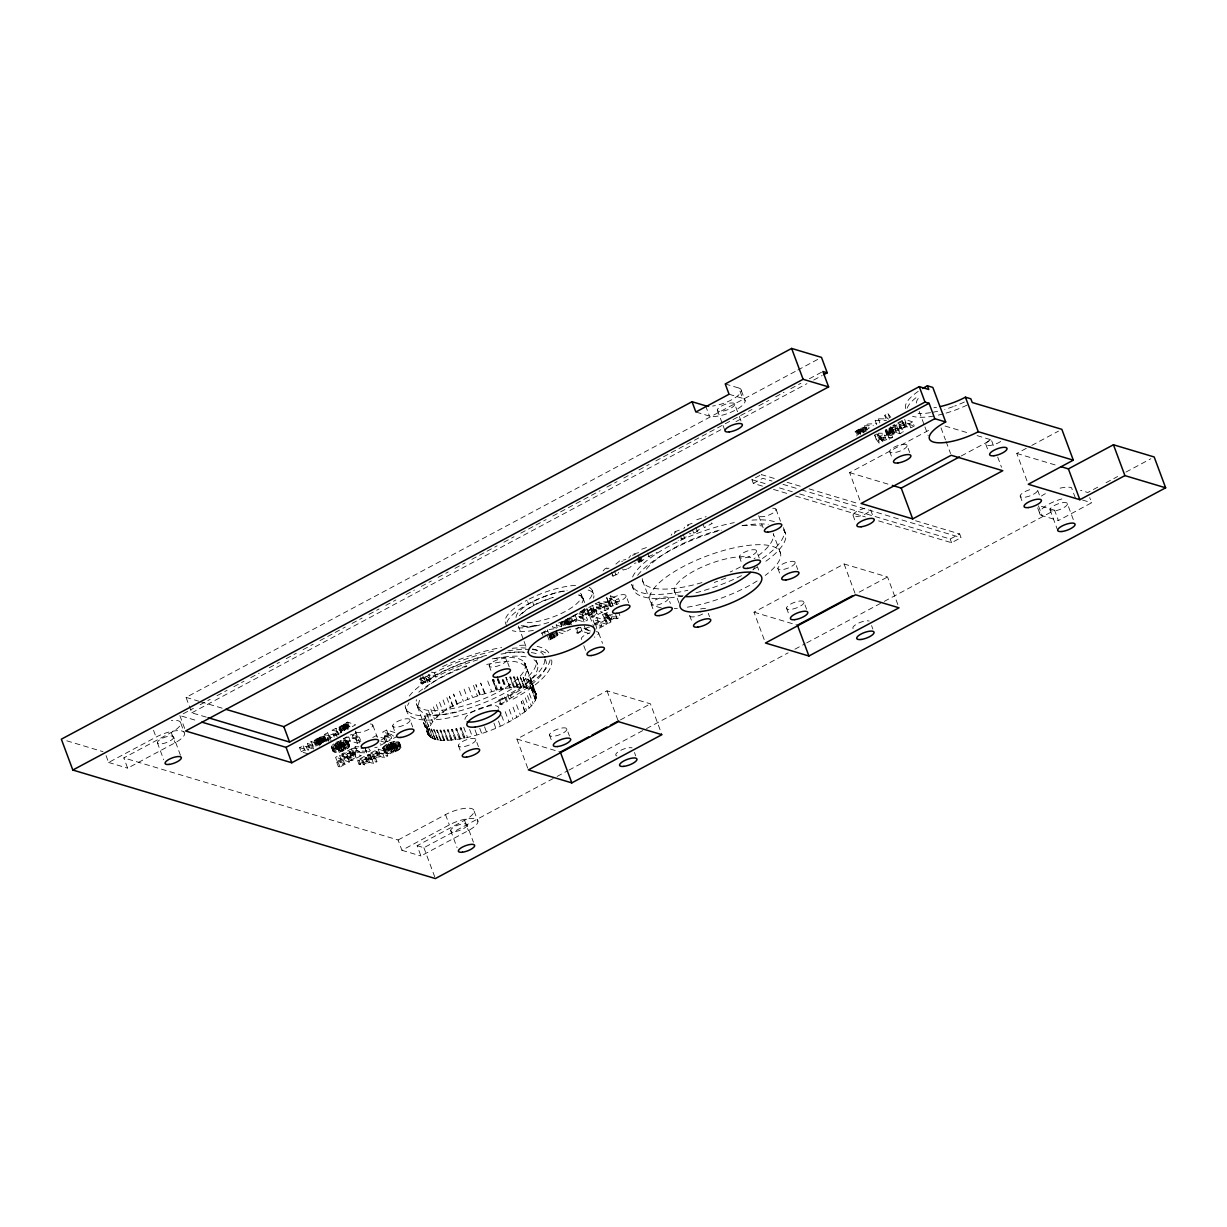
<?xml version="1.0" encoding="UTF-8"?>
<svg xmlns="http://www.w3.org/2000/svg" width="1227" height="1227" viewBox="0 0 1227 1227"><rect width="100%" height="100%" fill="white"/><g stroke="black" fill="none" stroke-linecap="round" stroke-linejoin="round"><path stroke-width="0.75" stroke-dasharray="5 3.75" d="M556.444 630.249L557.487 635.617L549.082 640.049L554.236 636.46L552.81 631.844M427.686 734.022C431.413 706.982 478.101 695.678 500.754 689.145C511.782 687.703 525.601 684.114 535.033 691.829C540.018 699.421 530.141 707.304 525.079 711.614C505.907 725.97 482.871 734.789 459.419 739.114C449.297 740.004 434.573 743.715 427.686 734.022L416.751 704.681M424.005 718.577L427.978 728.378M532.441 687.534L536.107 698.301M569.098 625.034L570.264 621.66L573.546 622.641L577.012 620.801L569.037 618.101L561.475 622.304L563.009 626.414M561.598 626.798L560.877 622.841L561.905 625.586M334.281 748.746L332.747 744.636C335.078 741.476 350.845 736.921 346.627 743.869C343.775 746.476 331.244 751.676 331.934 745.402L333.468 749.513C333.054 755.939 346.167 750.403 348.989 747.212C349.419 740.786 336.275 746.323 333.468 749.513M382.793 748.025C386.03 743.317 394.112 739.912 399.511 742.565L401.183 747.212L399.695 749.298L393.76 752.473L386.72 753.654L384.48 752.672L382.793 748.025L384.941 753.117M401.183 747.212C396.812 743.363 386.244 747.519 384.48 752.672M344.327 743.746C343.161 740.418 336.397 742.427 334.94 745.157C338.453 750.357 346.06 739.252 345.861 747.856C332.885 756.921 336.351 741.016 345.861 747.856M395.861 745.065C394.695 741.737 387.931 743.746 386.474 746.461C389.987 751.676 397.594 740.556 397.395 749.176C384.419 758.24 387.885 742.335 397.395 749.176M424.864 716.599L428.959 726.384M428.698 726.875L424.925 716.476M535.34 700.234L531.766 689.451M582.043 602.886L582.902 601.061A35.154 11.273 -20.4 0 0 578.822 594.88M564.098 621.813L565.064 622.656L569.037 621.291L566.383 620.356L564.098 621.813L565.632 625.923L564.696 621.307M338.989 727.657L347.686 722.12L355.631 724.804L352.18 726.645L348.836 725.648C345.078 729.467 333.575 726.231 341.965 732.534L340.431 728.424M901.86 427.717L898.409 429.573L895.081 428.576C893.547 429.619 884.575 433.637 885.863 429.619L887.382 433.729C886.109 437.748 895.081 433.729 896.6 432.686L899.943 433.683L903.394 431.827L901.86 427.717L893.916 425.033L892.842 425.539L894.376 429.649L887.382 433.729M603.101 570.938L604.988 568.791L609.681 566.797M615.877 564.098L619.589 560.969L625.847 559.497M618.347 573.162L618.669 572.365M699.313 529.22L696.614 531.843L695.08 527.733M342.578 726.231L344.925 726.445L346.459 730.556C340.861 731.921 342.333 721.077 347.655 725.295L349.174 729.405L347.716 730.096L346.198 725.985L347.655 725.295M344.097 730.356L346.551 728.485L349.174 729.405M888.808 429.159L891.247 427.287L893.885 428.208L895.419 432.318C889.437 436.843 885.909 427.932 893.885 428.208M890.342 433.269L892.781 431.398L895.419 432.318M321.091 737.994C312.824 745.172 327.026 742.35 330.262 737.81C310.4 748.056 337.563 727.166 313.683 740.817L315.201 744.927L317.762 744.467C325.508 742.504 322.134 734.313 316.229 740.356L313.683 740.817M860.618 433.745C857.443 431.781 867.964 425.83 857.704 431.367L855.158 431.843L856.676 435.953M419.588 700.31C412.119 720.341 446.061 714.896 456.781 712.074M525.064 675.924L526.966 670.203L524.849 663.316L526.552 667.994M382.947 748.562C388.161 751.169 397.579 747.872 399.511 742.565M350.048 726.783L349.204 726.231L344.94 728.347L340.646 732.136M319.327 740.172L320.86 744.283L319.664 745.479L317.21 738.24M630.233 567.211L631.123 566.322M643.899 559.481L639.558 562.227L634.267 563.3M686.2 536.843L678.178 540.54M315.201 744.927C318.575 738.439 332.379 743.991 324.281 734.528L327.686 732.718C331.919 737.182 345.723 731.998 331.919 730.326L333.453 734.436L338.867 736.062M855.158 431.843L860.694 428.315L866.124 427.257L863.01 431.597L864.912 431.766M638.393 561.506L640.709 559.65M674.727 532.61L674.482 533.668M687.243 526L688.73 525.171M554.052 628.776L547.365 629.819L540.57 633.991L548.714 630.632M617.457 574.037L612.104 576.506M339.726 733.347L341.658 731.583L340.646 730.096L335.83 728.378L331.919 730.326M566.475 623.684L567.672 622.902L563.178 624.328L560.417 623.73M606.859 568.914L608.945 568.132M632.411 555.248L635.341 554.405M641.69 549.221L649.298 546.552M696.783 519.742L706.185 516.628M629.574 567.672L627.749 568.653M358.882 746.783L355.401 746.768L352.256 748.455L353.79 752.565L366.689 752.826L370.355 750.725L367.594 746.967M571.445 622.779L570.57 622.212L563.853 625.801L562.319 621.69M206.289 717.135L191.795 712.81L186.059 697.381L796.154 370.953M797.841 370.048L818.118 359.189M183.237 713.761L193.375 708.347M200.124 704.727L210.246 699.313M216.995 695.694L227.118 690.28M233.866 686.675L244.004 681.246M250.753 677.641L259.188 673.117M269.311 667.703L279.449 662.289M286.198 658.669L296.32 653.255M303.069 649.65L313.192 644.221M319.94 640.617L333.453 633.393M335.14 632.488L345.262 627.074M352.011 623.454L362.134 618.04M368.898 614.42L379.02 609.006M385.769 605.402L395.892 599.972M406.014 594.558L414.465 590.049M421.214 586.429L431.337 581.015M438.085 577.396L448.208 571.981M454.972 568.362L465.094 562.948M471.843 559.343L485.34 552.119M487.027 551.214L497.165 545.8M503.914 542.181L514.036 536.766M520.785 533.147L534.282 525.923M535.984 525.018L546.107 519.604M552.856 516L600.11 490.708M606.859 487.088L616.982 481.674M623.745 478.07L632.181 473.545M638.93 469.941L649.052 464.512M655.801 460.907L752.013 409.435M758.761 405.815L768.884 400.401M775.633 396.796L784.068 392.272M790.817 388.668L800.955 383.238M809.391 378.729L822.888 371.505M191.795 712.81L722.458 428.867M735.97 421.628L806.952 383.652M813.716 380.033L822.167 375.523M106.074 755.633L108.62 762.473L156.044 737.105A20.261 6.503 -20.4 0 1 184.05 732.105M180.86 723.409L184.679 733.685A20.261 6.503 -20.4 0 1 175.062 742.795L127.639 768.163L123.82 757.887L171.228 732.519A20.261 6.503 -20.4 0 0 171.351 720.556M762.488 486.122L753.317 483.377L751.936 479.68L759.85 475.447M753.317 483.377L762.795 478.3L771.982 481.045M866.201 431.29L864.283 425.876L867.642 424.067L876.83 423.591M876.707 424.619L875.173 420.508L878.317 418.821L885.265 418.867M865.802 429.987L869.176 428.177L867.642 424.067M898.011 422.732L902.934 420.094M419.419 679.283L422.962 677.396L424.481 681.506L420.953 683.393L419.419 679.283L424.082 677.733L426.336 678.408L428.499 677.243L430.033 681.353L420.953 683.393M897.765 423.944L902.213 421.551L904.069 422.241L905.603 426.352L900.557 429.051L899.038 424.941L904.069 422.241M426.244 676.568L429.787 674.681L431.321 678.792L427.778 680.678L426.244 676.568L428.499 677.243M648.101 556.782L657.258 552.825L656.138 552.487M420.539 676.66L422.073 680.786L431.321 678.792M899.038 424.941L905.281 422.594L909.238 423.775L912.689 421.935L914.207 426.045L910.756 427.886L906.799 426.705L900.557 429.051M877.274 434.481L879.958 436.413L882.642 434.971L884.176 439.082L881.477 440.524L878.808 438.591L877.274 434.481L882.642 434.971M894.728 424.496L896.262 428.606L906.109 423.33L914.207 426.045M882.136 441.199L892.719 437.548L891.185 433.438L880.603 437.088L883.394 442.533L879.882 434.833M896.262 428.606L897.811 428.852L903.747 425.662L905.603 426.352M877.228 433.837L874.636 435.125L878.501 440.217L881.876 438.422M307.962 753.807L301.075 751.752L299.557 747.642L303.13 745.863L306.397 746.844L310.784 744.498L312.302 748.608L307.67 747.228L308.698 749.973M307.67 747.228L312.057 744.881L315.937 746.047L319.342 744.222L311.244 741.537L307.348 743.47L308.867 747.58L312.762 745.648L313.759 746.2M331.98 737.657L329.204 736.829L325.815 738.639L331.244 740.28M360.891 741.353L353.744 739.221L352.21 735.111L359.373 737.243L360.891 741.353L357.44 743.209L350.293 741.062L345.17 742.734L343.637 738.623L351.612 734.36M578.837 613.837L586 615.985L587.534 620.095L584.083 621.951L576.92 619.804L571.797 621.476L570.279 617.35L581.429 611.383L582.718 611.767L584.236 615.877L580.371 617.948L578.837 613.837L582.718 611.767M591.383 616.966L597.518 613.684L595.985 609.574L585.862 615.018L584.573 614.635L583.055 610.525L592.534 605.448L600.801 608.071L602.334 612.181L592.932 617.212L591.383 616.966L589.85 612.856L591.399 613.101L600.801 608.071M343.637 738.623L348.759 736.952L355.922 739.099L359.373 737.243M352.21 735.111L356.075 733.025L354.802 732.642L356.321 736.752L357.609 737.151L353.744 739.221M570.279 617.35L575.386 615.693L582.549 617.841L586 615.985M583.055 610.525L584.328 610.908L590.172 607.779L592.028 608.454L593.561 612.564L588.515 615.264L586.981 611.153L592.028 608.454M586.981 611.153L593.224 608.822L595.985 609.574M859.82 500.049L849.621 472.64L931.385 428.898M345.17 742.734L356.321 736.752M571.797 621.476L582.963 615.494L584.236 615.877M584.573 614.635L594.067 609.558L602.334 612.181M600.616 603.193L607.028 604.742L608.561 608.853L602.15 607.304L600.616 603.193L611.491 601.767L609.819 598.255L615.356 600.279L618.515 598.592L620.049 602.702L616.874 604.39L614.083 603.561L611.353 602.365L609.819 598.255M608.561 608.853L605.294 610.586L596.705 608.025L595.187 603.899L603.776 606.475L607.028 604.742M588.515 615.264L594.758 612.933L597.518 613.684M602.15 607.304L613.009 605.893L611.107 600.034M567.012 631.077L570.632 629.144M350.17 760.464L356.305 757.182L354.787 753.071L344.664 758.516L343.376 758.133L341.858 754.022L351.336 748.945L359.603 751.568L361.137 755.679L351.72 760.709L350.17 760.464L348.652 756.353L350.201 756.599L359.603 751.568M372.747 737.488L375.907 735.801L384.174 738.424L385.707 742.534L376.306 747.565L374.756 747.32M575.555 628.976L580.678 627.304L587.84 629.451L589.359 633.561L582.196 631.414L577.089 633.086L575.555 628.976L578.745 627.273M341.858 754.022L343.131 754.406L348.974 751.277L350.83 751.952L352.364 756.077L347.318 758.777L345.784 754.651L350.83 751.952M345.784 754.651L352.026 752.32L354.787 753.071M604.911 613.914L607.58 615.847L610.279 614.405L611.813 618.515L609.113 619.957L606.445 618.04L604.911 613.914L610.279 614.405M343.376 758.133L352.87 753.056L361.137 755.679M353.79 752.565L356.934 750.878L367.026 751.307L365.508 747.197M577.089 633.086L588.239 627.12L589.527 627.503L585.647 629.574L584.129 625.463M607.687 612.794L602.258 614.558L607.672 623.761L611.031 621.966L608.239 616.521L612.089 614.466L613.623 618.577L617.135 618.699L620.356 616.982L618.822 612.871M336.888 762.657L342.977 759.39L344.496 763.501L338.422 766.768L336.888 762.657L338.437 762.887L347.855 757.857L349.388 761.967L339.971 766.998L338.422 766.768M384.066 737.412L390.155 734.145L391.689 738.255L385.6 741.522L384.066 737.412L385.615 737.642L395.033 732.611L386.735 730.034L382.778 732.013L384.296 736.123L391.689 738.255M594.19 624.988L600.264 621.721L601.797 625.831L595.708 629.098M381.045 740.096L384.174 738.424M605.156 620.187L595.739 625.218L597.258 629.328L606.675 624.298L605.156 620.187L596.843 617.61L592.886 619.589L594.42 623.699L601.797 625.831M602.258 614.558L606.138 619.65L609.497 617.856L611.031 621.966M347.318 758.777L353.56 756.43L356.305 757.182M609.773 620.632L613.623 618.577M385.6 741.522L387.149 741.752L396.566 736.721M368.33 761.967L366.474 761.292L360.539 764.467L358.99 764.222L357.456 760.111L367.318 754.835L375.416 757.55L376.934 761.66L373.483 763.516L369.526 762.32L363.299 764.666L361.766 760.556L366.812 757.857L368.33 761.967L363.299 764.666M379.143 756.185L377.287 755.51L371.352 758.685L369.802 758.439L368.269 754.329L378.115 749.053L386.214 751.768L387.747 755.878L384.296 757.734L380.339 756.538L374.097 758.884L372.579 754.774L377.609 752.074L379.143 756.185L374.097 758.884M357.456 760.111L359.005 760.357L364.956 757.182L366.812 757.857M368.269 754.329L369.818 754.574L375.753 751.399L377.609 752.074M361.766 760.556L368.008 758.209L371.965 759.406L375.416 757.55M372.579 754.774L378.806 752.427L382.778 753.623L386.214 751.768M358.99 764.222L368.836 758.961L376.934 761.66M369.802 758.439L379.649 753.163L387.747 755.878M498.469 700.264L504.634 696.967L505.892 697.35L507.426 701.461L501.26 704.758L500.002 704.375L498.469 700.264L499.726 700.648L505.892 697.35M961.293 455.938L991.324 439.88L993.87 446.72M500.002 704.375L506.168 701.077L507.426 701.461M1026.984 480.846L1016.8 453.438L1030.143 446.291M1031.815 445.401L1058.502 431.122M527.733 768.163L516.889 739.037L606.997 690.832L650.448 703.838L661.92 734.682M764.191 639.589L753.991 612.181L844.099 563.975L887.55 576.981L899.023 607.81M799.667 493.96L950.189 539.021L959.683 533.944L961.048 537.641L951.569 542.717L876.308 520.187M620.417 719.912L650.448 703.838M859.191 592.15L887.55 576.981M398.1 839.989L445.524 814.621A20.261 6.503 -20.4 0 1 471.628 808.593A20.261 6.503 -20.4 0 1 464.542 820.311L417.119 845.679L420.938 855.971L468.361 830.587A20.261 6.503 -20.4 0 0 475.447 818.869A20.261 6.503 -20.4 0 0 449.343 824.897L401.919 850.28L398.1 839.989L123.82 757.887M417.119 845.679L423.898 847.719L555.432 777.335M557.119 776.43L567.242 771.016M568.929 770.127L644.819 729.513M646.506 728.608L788.148 652.825M794.897 649.206L805.019 643.792M806.706 642.887L882.596 602.288M884.284 601.383L1054.591 510.248L1058.426 520.539L1091.616 502.763L1089.699 497.625M1097.751 487.165L1087.797 492.487L1080.558 490.325M1106.048 482.717L1117.674 476.505M1125.972 472.073L1150.865 458.745M893.578 431.781L891.676 426.122L889.652 427.165L892.489 434.573M338.545 734.022L331.52 736.338L324.281 734.528M874.636 435.125L876.155 439.235L880.05 437.303L892.719 437.548M596.705 608.025L600.325 606.23L609.896 605.801L606.705 597.748L610.402 595.908L618.515 598.592M560.785 626.506L556.26 624.88L552.303 626.859L560.877 629.42M608.914 604.896L608.239 601.859L611.936 600.018L620.049 602.702M603.791 618.684L607.687 616.736L620.356 616.982M594.42 623.699L598.377 621.721L606.675 624.298M344.496 763.501L337.118 761.369L335.6 757.258L339.557 755.28L347.855 757.857M384.296 736.123L388.269 734.145L393.576 736.016M337.118 761.369L341.075 759.39L349.388 761.967M595.187 603.899L598.791 602.12L608.362 601.69L609.896 605.801M333.453 734.436L337.364 732.488L338.345 733.056M301.075 751.752L304.664 749.988L307.916 750.955L306.397 746.844M888.057 413.652L889.59 417.763L886.231 419.404L884.698 415.293L888.057 413.652L890.817 417.41M894.376 429.649L903.394 431.827M675.126 532.365L675.954 532.012M695.617 532.334L693.684 533.085L692.151 528.975M682.396 538.316L680.709 538.852M344.925 726.445L346.198 725.985M626.782 569.067L623.101 570.018L621.568 565.908M863.762 427.333L865.28 431.444L862.213 432.425L860.694 428.315M497.641 689.819L493.821 679.528L492.687 679.773L496.506 690.065M463.852 738.301L460.018 728.01L461.153 727.78L464.987 738.056M486.659 664.42C499.144 662.641 516.49 656.874 526.368 667.427M459.419 739.114L455.6 728.838L456.705 728.639L460.524 738.915M692.105 523.3L685.617 525.647L683.884 528.469M679.329 530.141L672.841 532.472L671.108 535.309M455.171 739.743L451.352 729.467L452.395 729.313L456.229 739.59M451.122 740.172L447.303 729.896L448.3 729.789L452.119 740.08M514.573 687.319L510.754 677.043L509.803 677.089L513.638 687.365M447.303 740.402L443.484 730.126L444.419 730.065L448.254 740.356M638.623 552.656L631.368 554.635L628.791 557.948M612.012 575.233L612.84 575.172M689.344 533.822L690.954 533.699M621.721 561.291L622.564 561.23M864.283 425.876L873.409 425.416M518.254 687.197L514.435 676.905L513.561 676.905L517.38 687.181M443.745 740.433L439.926 730.142L440.8 730.157L444.619 740.433M875.173 420.508L886.507 420.539M352.256 748.455L363.591 748.485M891.185 433.438L878.517 433.192L880.05 437.303M521.674 687.273L517.042 676.936L520.877 687.212M440.493 740.249L436.659 729.973L441.291 740.31M884.176 439.082L878.808 438.591M606.445 618.04L611.813 618.515M524.773 687.549L520.233 677.166L524.052 687.442M437.533 739.866L433.714 729.59L438.269 739.973M527.564 688.025L523.101 677.58L526.92 687.872M434.925 739.298L431.106 729.022L435.57 739.452M385.707 742.534L379.879 740.924M600.264 621.721L592.886 619.589M390.155 734.145L382.778 732.013M380.063 743.853L380.891 744.037M342.977 759.39L335.6 757.258M525.785 678.255L529.987 688.7M432.671 738.531L429.404 728.455M945.066 426.03L969.974 433.484M977.091 435.616L991.324 439.88M912.689 421.935L904.59 419.22L906.109 423.33M1016.8 453.438L1055.941 465.156M725.234 383.959L738.823 388.023L742.642 398.315A20.261 6.503 -20.4 0 1 735.556 410.033A20.261 6.503 -20.4 0 1 709.451 416.076L695.862 412.011M729.068 394.25L742.642 398.315M1082.567 500.064L1091.616 502.763M1054.591 510.248L1038.303 505.371L1042.122 515.662L1058.426 520.539M849.621 472.64L890.541 484.88M774.268 478.453L761.43 474.604L762.795 478.3M787.12 482.288L801.814 486.69M809.145 488.883L858.716 503.73M915.618 520.754L959.683 533.944M782.995 484.343L799.513 489.297M801.354 489.849L961.048 537.641M751.936 479.68L766.63 484.067M779.482 487.917L792.32 491.766M773.516 489.42L788.194 493.821M795.541 496.015L865.296 516.889M711.231 523.009L712.35 523.346L704.313 527.641L702.795 523.53M753.991 612.181L797.443 625.187M590.172 607.779L591.705 611.89L593.561 612.564M580.371 617.948L587.534 620.095M585.647 629.574L592.81 631.721M560.54 630.095L565.877 631.69L562.411 633.531L558.975 632.503M493.484 651.184A78.16 25.061 -20.4 0 0 434.404 672.887L431.674 672.074L433.208 676.184L435.922 676.997A78.16 25.061 -20.4 0 1 477.671 659.819M544.834 659.681A78.16 25.061 -20.4 0 1 507.717 694.835L510.432 695.648L511.966 699.758A83.942 26.917 -20.4 0 0 551.184 658.485M507.717 694.835L509.251 698.945L511.966 699.758M427.778 680.678L430.033 681.353M422.073 680.786L424.481 681.506M516.889 739.037L560.34 752.044M186.059 697.381L198.743 701.184M200.553 701.721L222.271 708.224M348.974 751.277L350.508 755.387L352.364 756.077M307.348 743.47L310.784 744.498M299.557 747.642L308.146 750.203M181.703 716.108L198.176 721.047M66.779 740.817L102.991 751.66M108.62 762.473L127.639 768.163M401.919 850.28L420.938 855.971M532.058 689.559L527.779 679.037L531.613 689.313M427.287 727.488L430.8 737.565M431.106 737.764L424.021 718.455M553.055 634.926L554.328 635.954M529.681 680.095L536.245 697.933L529.926 680.325M425.723 726.384L429.557 736.66M888.425 419.251L884.698 415.293M365.477 750.065L367.026 751.307M557.273 633.408L557.978 634.359M607.396 600.785L608.362 601.69M608.239 616.521L609.497 617.856M876.155 439.235L880.035 444.327L878.501 440.217M611.353 602.365L612.641 604.144M531.214 681.552L536.521 696.138M531.951 682.565L524.849 663.316M526.168 667.043L523.944 661.936L526.26 667.243M1075.327 497.886L1071.493 487.61A20.261 6.503 -20.4 0 0 1056.631 489.067M1067.459 503.914A9.264 2.975 -20.4 0 1 1054.33 510.938A9.264 2.975 -20.4 0 1 1054.376 505.478A9.264 2.975 -20.4 0 1 1067.459 503.914L1073.84 521.046M1049.975 509.634L1057.628 530.202M1037.643 490.263L1040.189 497.119M1037.689 507.901L1039.591 513.039M1020.158 495.999L1022.704 502.855M997.689 457.011L1001.508 467.288M985.756 444.159L988.318 451.015M941.002 427.855L945.45 439.849M946.094 441.567L950.557 453.545M919.176 411.398L924.314 425.217M924.943 426.95L928.164 435.585M909.238 423.775L910.756 427.886M950.189 539.021L951.569 542.717M905.281 422.594L906.799 426.705M902.842 421.873L904.376 425.984M902.213 421.551L903.747 425.662M900.235 425.294L901.768 429.404M907.136 445.662A9.264 2.975 -20.4 0 1 893.992 452.702A9.264 2.975 -20.4 0 1 894.054 447.226A9.264 2.975 -20.4 0 1 907.136 445.662L909.682 452.518M898.409 429.573L899.943 433.683M896.277 424.741L897.811 428.852M893.916 425.033L895.449 429.143M895.081 428.576L896.6 432.686M892.428 428.898L893.962 433.008M891.247 427.287L893.793 434.036M890.572 426.674L892.09 430.8M890.787 427.533L892.305 431.643M891.17 429.358L892.704 433.468M890.388 427.732L891.922 431.843M889.575 428.223L891.615 433.668M888.992 428.729L891.277 434.987M890.142 435.278L887.428 428.453L886.538 429.051L889.115 435.432M886.661 431.337L888.195 435.447M887.98 435.156L889.498 439.266M885.419 430.125L887.382 435.294M885.234 430.57L886.891 435.048M884.452 435.033L885.986 439.143M878.317 418.821L879.851 422.932M889.652 451.398L892.198 458.254M879.958 436.413L881.477 440.524M878.854 435.386L880.388 439.496M866.124 427.257L867.136 429.987M865.48 427.149L866.492 429.895M862.78 427.579L864.299 431.689M862.566 429.021L864.084 433.131M862.596 429.603L863.624 432.349M861.737 427.901L863.501 433.1M862.136 430.063L863.164 432.809M861.277 429.128L862.29 431.873M860.51 429.404L861.538 432.149M859.759 429.772L860.771 432.517M859.237 430.079L860.265 432.824M858.685 429.251L860.219 433.361L859.13 433.99L857.612 429.879M858.762 430.432L860.28 434.542M858.256 430.861L859.283 433.591M857.704 431.367L858.716 434.113M856.676 430.508L858.21 434.619M855.879 431.152L857.397 435.263M872.382 514.604L870.464 509.466A9.264 2.975 -20.4 0 1 859.437 516.122A9.264 2.975 -20.4 0 1 854.176 513.239A9.264 2.975 -20.4 0 1 867.934 508.085M852.98 515.202L855.526 522.058M871.569 625.617L872.842 629.037M844.099 563.975L855.572 594.804M741.353 390.646L745.172 400.922M784.13 529.757L785.663 533.868M776.016 509.236L780.479 521.23M795.203 562.672A9.187 2.945 -20.4 0 1 782.166 569.65A9.187 2.945 -20.4 0 1 782.228 564.221A9.187 2.945 -20.4 0 1 795.203 562.672L797.749 569.527M734.789 404.327A9.264 2.975 -20.4 0 1 721.645 411.352A9.264 2.975 -20.4 0 1 721.691 405.892A9.264 2.975 -20.4 0 1 734.789 404.327L738.608 414.603M739.252 416.321L742.427 424.879M804.038 602.35A9.264 2.975 -20.4 0 1 790.894 609.39A9.264 2.975 -20.4 0 1 790.94 603.914A9.264 2.975 -20.4 0 1 804.038 602.35L806.584 609.205M780.51 553.193L773.24 533.668A69.479 22.27 -20.4 0 1 754.099 558.684M758.669 515.739L763.133 527.733M777.857 568.362L780.403 575.218M717.304 410.063L722.396 423.76M723.04 425.478L724.942 430.616M786.538 608.086L789.099 614.942M705.617 405.784L709.451 416.076M756.676 551.076A9.187 2.945 -20.4 0 1 743.639 558.055A9.187 2.945 -20.4 0 1 743.685 552.625A9.187 2.945 -20.4 0 1 756.676 551.076L759.237 557.978M757.427 566.659L758.7 570.08M739.329 556.767L741.89 563.653M695.908 527.257L697.442 531.368M683.132 534.098L684.666 538.208M680.341 535.478L681.859 539.589M708.27 613.301L709.543 616.721M689.666 615.555L692.212 622.411M674.175 590.095L679.267 603.807M668.485 598.347A9.187 2.945 -20.4 0 1 655.448 605.31A9.187 2.945 -20.4 0 1 655.509 599.896A9.187 2.945 -20.4 0 1 668.485 598.347L670.402 603.485M647.703 553.009L649.236 557.119M640.816 556.736L642.35 560.846M639.988 557.211L641.522 561.322M638.96 556.598L640.494 560.708M638.561 556.843L640.095 560.954M638.025 558.116L639.558 562.227M637.058 558.454L638.592 562.564M642.549 580.601L649.819 600.141M651.138 604.021L653.684 610.877M633.193 588.638L631.66 584.512A81.043 25.982 -20.4 0 0 687.841 590.294M626.153 596.015A9.264 2.975 -20.4 0 1 613.009 603.04A9.264 2.975 -20.4 0 1 613.071 597.58A9.264 2.975 -20.4 0 1 626.153 596.015L628.699 602.856M614.436 570.892L615.969 575.003M611.506 572.135L613.04 576.245M615.356 600.279L616.874 604.39M610.402 595.908L611.936 600.018M611.491 601.767L613.009 605.893M615.601 614.589L617.135 618.699M609.681 602.733L611.215 606.844M608.669 601.736L611.215 608.592M606.705 597.748L608.239 601.859M607.518 614.267L609.052 618.377M607.58 615.847L609.113 619.957M603.776 606.475L605.294 610.586M606.153 612.626L607.687 616.736M606.491 614.819L608.009 618.929M606.138 619.65L607.672 623.761M598.791 602.12L600.325 606.23M592.196 590.386L593.577 594.083M595.156 609.39L596.69 613.5M592.534 605.448L594.067 609.558M596.843 617.61L598.377 621.721M593.224 608.822L594.758 612.933M590.8 608.086L592.334 612.196M591.399 613.101L592.932 617.212M598.715 633.086L602.534 643.362M588.193 611.521L589.712 615.632M582.932 597.932L586.123 606.506M586.767 608.224L593.776 627.058M581.368 594.451L582.733 598.147M584.328 610.908L585.862 615.018M634.466 752.473L635.739 755.909M581.429 611.383L582.963 615.494M582.549 617.841L584.083 621.951M606.997 690.832L618.469 721.675M580.678 627.304L582.196 631.414M575.386 615.693L576.92 619.804M583.776 645.663L585.693 650.801M576.843 629.359L578.362 633.469M571.552 617.748L573.086 621.859M569.037 618.101L570.57 622.212M570.264 621.66L571.291 624.405M570.064 621.782L570.938 624.681M567.978 618.623L570.064 624.037M568.408 621.629L569.435 624.374M566.782 619.206L568.316 623.316M567.196 620.739L568.715 624.85M566.383 620.356L567.917 624.466M566.214 620.448L567.748 624.558L565.616 619.804M565.54 620.801L567.073 624.911M564.619 620.325L566.138 624.451M563.362 621.031L565.448 626.368M560.524 623.316L561.537 626.061M556.26 624.88L557.273 627.626M556.352 630.831L557.886 634.957M555.954 631.506L557.487 635.617M555.248 632.227L556.782 636.338M554.236 632.994L555.754 637.104M552.702 632.35L554.236 636.46M552.871 633.792L554.405 637.902M552.227 632.902L553.76 637.012M551.291 633.515L553.116 638.546M550.616 633.853L552.135 637.979M550.294 635.003L551.828 639.114M549.819 634.19L551.352 638.301M547.365 629.819L548.392 632.549M548.852 634.558L550.386 638.669M548.96 635.509L550.494 639.62M547.549 635.939L549.082 640.049M544.036 631.322L545.049 634.052M532.549 601.767L533.929 605.463M541.859 632.687L542.886 635.433M575.57 585.402A46.319 14.847 -20.4 0 0 527.119 600.141L528.484 603.837M566.92 729.221A9.264 2.975 -20.4 0 1 553.791 736.246A9.264 2.975 -20.4 0 1 553.837 730.786A9.264 2.975 -20.4 0 1 566.92 729.221L569.481 736.077M537.671 664.635L536.138 660.525A69.479 22.27 -20.4 0 1 473.423 706.706A69.479 22.27 -20.4 0 1 405.217 705.494M518.377 626.061L523.469 639.758M524.113 641.476L526.015 646.614M526.782 668.546L536.383 694.467M536.398 694.773L532.533 684.083M536.46 696.461L532.687 685.74M549.435 734.942L551.997 741.798M527.917 679.083L535.601 699.727M531.72 689.589L535.539 699.865M506.858 626.614L505.478 622.902A46.319 14.847 -20.4 0 1 527.119 600.141M523.285 677.611L527.104 687.902M529.343 693.454L533.162 703.731M527.503 695.632L531.322 705.924M520.447 677.181L524.266 687.457M517.273 676.936L521.092 687.212M525.294 697.887L529.113 708.163M522.717 700.172L526.536 710.464M513.806 676.905L517.625 687.181M506.659 659.942A9.264 2.975 -20.4 0 1 493.515 666.982A9.264 2.975 -20.4 0 1 493.561 661.506A9.264 2.975 -20.4 0 1 506.659 659.942L509.205 666.798M525.079 711.614L521.245 701.338L524.711 711.921M510.064 677.059L513.898 687.35M510.631 687.641L506.091 677.427L509.911 687.718M516.567 704.819L520.386 715.096M505.815 677.473L509.634 687.749M503.3 679.605L506.49 688.178M513.039 707.135L516.858 717.412M502.533 679.712L505.723 688.27M502.242 679.758L505.432 688.332M498.315 678.623L502.134 688.899M504.634 696.967L506.168 701.077M509.251 709.421L513.07 719.697M497.518 678.761L501.337 689.037M497.226 678.822L501.045 689.099M489.174 665.678L491.72 672.534M505.217 711.66L509.036 721.936M492.993 679.712L496.812 689.988M492.38 679.835L496.214 690.126M499.726 700.648L501.26 704.758M501.613 715.556L504.803 724.114M487.732 681L491.567 691.276M498.484 721.077L500.386 726.231M485.079 693.132L480.631 683.056L484.45 693.347M493.929 723.086L495.846 728.225M480.324 694.681L475.861 684.62L479.696 694.911M473.484 685.448L477.303 695.724M484.542 726.767L486.459 731.905M468.76 687.212L472.579 697.488M479.772 728.393L481.69 733.531M464.097 689.114L467.916 699.39M475.018 729.881L476.935 735.019M459.542 691.123L463.377 701.399M475.877 739.789A9.264 2.975 -20.4 0 1 462.732 746.829A9.264 2.975 -20.4 0 1 462.778 741.353A9.264 2.975 -20.4 0 1 475.877 739.789L478.423 746.645M469.65 729.498L472.211 736.353M457.395 704.298L453.576 694.022L456.843 704.589M463.729 727.228L467.548 737.504M453.238 706.507L449.404 696.23L452.717 706.798M460.861 727.841L464.68 738.133M446.873 697.642L450.692 707.918M456.398 728.7L460.217 738.976M434.404 672.887L435.922 676.997M443.085 699.927L446.904 710.218M458.377 745.525L460.938 752.381M452.119 729.359L455.938 739.636M439.557 702.243L443.376 712.534M428.652 674.344L430.186 678.454M448.024 729.835L451.843 740.111M436.321 704.574L440.14 714.85M426.336 678.408L427.87 682.519M425.125 676.23L426.643 680.341M444.159 730.096L447.978 740.372M474.159 811.2L477.978 821.476M424.082 677.733L425.616 681.844M422.702 675.51L424.235 679.62M433.407 706.89L437.226 717.166M440.554 730.157L444.389 740.433M420.539 679.62L422.073 683.73M430.83 709.175L434.649 719.451M437.241 730.019L441.06 740.295M428.606 711.43L432.441 721.706M434.235 729.682L438.054 739.958M426.781 713.608L430.6 723.899M431.551 729.145L435.386 739.421M467.042 825.065A8.681 2.791 -20.4 0 1 454.726 831.645A8.681 2.791 -20.4 0 1 454.772 826.523A8.681 2.791 -20.4 0 1 467.042 825.065L473.423 842.197M464.542 820.311L468.361 830.587M429.235 728.409L433.223 738.731M429.665 736.721L423.545 720.433M428.468 735.464L423.499 722.151M445.524 814.621L449.343 824.897M405.447 707.473L406.981 711.583M410.155 720.126A9.264 2.975 -20.4 0 1 397.011 727.151A9.264 2.975 -20.4 0 1 397.073 721.691A9.264 2.975 -20.4 0 1 410.155 720.126L412.701 726.982M450.662 830.434L457.027 847.566M399.051 742.12L401.014 747.841M392.671 725.847L395.217 732.703M398.284 741.798L399.818 745.909M398.99 744.421L400.508 748.531M397.272 741.583L398.806 745.694M398.162 745.188L399.695 749.298M396.091 741.537L397.625 745.648M397.027 746.001L398.545 750.111M395.892 744.329L397.425 748.439M394.772 741.614L397.502 748.777M395.523 745.495L397.057 749.605M394.665 743.577L396.198 747.688M395.539 746.86L397.073 750.97M393.346 741.86L396.474 750.065M393.438 743.378L394.971 747.488M394.097 746.476L395.631 750.587M392.717 743.378L394.25 747.488M391.827 742.243L393.361 746.353M393.867 747.688L395.401 751.798M391.934 743.455L394.695 751.031M386.735 730.034L388.269 734.145M391.091 743.608L392.625 747.718M392.241 747.258L393.775 751.384M390.232 742.764L391.766 746.875M392.226 748.363L393.76 752.473M390.217 743.869L392.885 751.63M389.296 744.206L390.83 748.317M390.523 747.672L392.042 751.783M388.576 743.455L390.109 747.565M390.631 748.899L392.149 753.01M388.361 744.666L391.26 751.86M385.615 737.642L387.149 741.752M388.99 747.749L390.523 751.86M387.502 745.172L390.631 753.393M386.904 744.283L388.438 748.393M386.919 745.648L389.296 751.66M386.582 746.077L388.345 751.215M386.474 746.461L389.22 753.623M423.898 847.719L435.37 878.563M385.431 745.142L386.965 749.252M386.367 749.605L387.901 753.715M384.281 745.955L385.815 750.065M385.186 749.544L386.72 753.654M383.468 746.722L385.002 750.832M384.174 749.344L385.707 753.455M382.977 747.412L384.496 751.522M372.87 725.372L377.333 737.366M382.778 753.623L384.296 757.734M378.115 749.053L379.649 753.163M378.806 752.427L380.339 756.538M376.382 751.706L377.916 755.817M375.753 751.399L377.287 755.51M373.775 755.126L375.293 759.237M371.965 759.406L373.483 763.516M369.818 754.574L371.352 758.685M365.155 748.715L366.689 752.826M367.318 754.835L368.836 758.961M368.008 758.209L369.526 762.32M365.585 757.488L367.103 761.599M355.385 731.108L359.848 743.087M364.956 757.182L366.474 761.292M355.922 739.099L357.44 743.209M362.962 760.909L364.496 765.019M347.686 722.12L349.864 728.393M346.612 722.626L348.146 726.737M355.401 746.768L356.934 750.878M345.447 723.194L347.348 728.853M359.005 760.357L360.539 764.467M345.017 724.375L347.042 729.743M344.327 723.761L345.861 727.872M344.542 724.605L346.075 728.715M348.759 736.952L350.293 741.062M344.158 724.82L345.677 728.93M343.422 724.237L346.259 731.645M353.959 752.903L355.493 757.013M343.345 725.31L345.385 730.74M342.762 725.801L345.032 732.074M351.336 748.945L352.87 753.056M347.977 741.246L349.664 745.909M352.026 752.32L353.56 756.43M347.517 740.817L349.051 744.927M347.947 742.412L349.48 746.522M341.198 725.525L343.407 730.985M346.75 740.479L348.284 744.59M347.456 743.102L348.989 747.212M340.308 726.139L342.379 731.154M345.738 740.28L347.272 744.39M344.925 739.007L346.459 743.117M346.627 743.869L348.161 747.979M349.603 751.599L351.137 755.709M339.618 726.706L341.152 730.817M344.557 740.218L346.091 744.329M340.646 730.096L341.658 732.826M339.173 727.212L341.152 732.381M350.201 756.599L351.72 760.709M345.493 744.682L347.011 748.792M343.238 740.31L345.983 747.473M343.989 744.175L345.523 748.286M343.131 742.258L344.664 746.369M344.005 745.541L345.539 749.651M344.956 748.761L341.827 740.541M346.98 755.019L348.514 759.13M341.904 742.059L343.437 746.169M337.977 732.274L338.989 735.019M342.563 745.157L344.097 749.268M337.333 731.952L338.345 734.682M341.183 742.059L342.716 746.169M335.83 728.378L337.364 732.488M340.308 740.924L341.827 745.034M342.333 746.369L343.867 750.479M340.4 742.136L343.161 749.712M339.557 742.304L341.091 746.415M340.707 745.955L342.241 750.065M336.091 734.129L337.103 736.875M338.698 741.461L340.232 745.571M340.692 747.044L342.226 751.154M338.683 742.55L340.216 746.66M343.131 754.406L344.664 758.516M339.833 746.2L341.351 750.31M337.762 742.887L340.508 750.464M337.042 742.136L338.575 746.246M339.097 747.58L340.615 751.691M338.192 746.43L339.726 750.556M336.827 743.347L338.361 747.458M333.223 734.375L334.235 737.12M337.471 746.43L338.989 750.541M337.578 747.964L339.112 752.074M335.37 742.964L337.502 747.979M335.385 744.329L337.762 750.357M339.557 755.28L341.075 759.39M335.063 744.758L336.581 748.869M334.94 745.157L337.686 752.304M333.897 743.823L335.431 747.933M334.833 748.286L336.367 752.396M329.71 736.154L330.738 738.899M333.652 748.225L335.186 752.335M327.686 732.718L329.204 736.829M338.437 762.887L339.971 766.998M332.64 748.025L334.173 752.136M331.443 746.093L332.962 750.203M331.873 747.688L333.407 751.798M331.259 746.706L332.946 751.353M327.64 738.148L328.652 740.893M327.226 738.547L328.253 741.292M324.649 736.231L326.183 740.341M324.787 737.289L326.321 741.399M324.005 736.123L325.523 740.234M324.02 738.087L325.048 740.817M323.192 736.154L324.726 740.28M322.287 736.307L323.805 740.418M323.023 738.945L324.051 741.691M321.305 736.553L322.824 740.663M322.318 739.559L323.33 742.304M321.121 738.577L322.778 742.872M320.262 736.89L322.041 742.074M320.661 739.037L321.597 743.669L319.219 737.289M319.802 738.117L321.336 742.228M319.035 738.393L320.569 742.504M318.284 738.761L319.818 742.872M318.652 740.786L320.186 744.896M317.762 739.068L320.17 745.464M317.287 739.421L319.434 745.356M317.854 741.89L319.388 746.001M316.781 739.835L318.943 745.05M316.137 738.853L317.67 742.964M316.229 740.356L317.762 744.467M315.201 739.482L316.735 743.593M314.403 740.126L315.922 744.237M311.244 741.537L312.762 745.648M312.057 744.881L313.591 748.991M303.13 745.863L304.664 749.988M179.863 715.571L184.97 729.267M173.743 737.258A8.681 2.791 -20.4 0 1 161.427 743.853A8.681 2.791 -20.4 0 1 161.473 738.731A8.681 2.791 -20.4 0 1 173.743 737.258L181.397 757.826M171.228 732.519L175.062 742.795M153.498 730.249L156.044 737.105M157.347 742.642L163.728 759.774M418.085 708.224L416.244 703.132L417.87 707.672M936.477 407.349A34.739 11.135 -20.4 0 1 933.885 407.763M916.339 403.039A34.739 11.135 -20.4 0 1 918.87 397.701M580.54 593.208A34.739 11.135 -20.4 0 1 565.141 611.521A34.739 11.135 -20.4 0 1 525.57 622.61M516.046 617.396A34.739 11.135 -20.4 0 1 565.34 591.015M521.214 625.693A35.154 11.273 -20.4 0 0 537.211 625.509L537.564 625.387A34.739 11.135 -20.4 0 1 519.88 624.804M519.404 615.755A35.154 11.273 -20.4 0 1 553.024 597.396M534.021 659.819A69.479 22.27 -20.4 0 1 474.956 710.832A69.479 22.27 -20.4 0 1 409.036 702.749M418.744 692.135A69.479 22.27 -20.4 0 1 466.843 666.399M494.972 658.516A69.479 22.27 -20.4 0 1 526.168 656.936M409.251 696.092A69.479 22.27 -20.4 0 1 482.41 656.951M505.417 652.565A69.479 22.27 -20.4 0 1 524.65 652.825M492.318 658.853A57.899 18.558 -20.4 0 1 522.871 672.825A57.899 18.558 -20.4 0 1 459.358 706.997A57.899 18.558 -20.4 0 1 416.505 699.635M424.22 689.053A57.899 18.558 -20.4 0 1 467.487 665.463M544.987 659.068A78.16 25.061 -20.4 0 1 509.251 698.945M501.061 654.114A78.16 25.061 -20.4 0 1 528.223 652.227M531.276 652.58A78.16 25.061 -20.4 0 1 538.868 654.512M433.208 676.184A83.942 26.917 -20.4 0 1 488.315 654.85M507.886 650.831A83.942 26.917 -20.4 0 1 528.806 649.39M532.349 649.589A83.942 26.917 -20.4 0 1 547.717 654.19M550.11 659.819A83.942 26.917 -20.4 0 1 510.432 695.648M442.594 666.614A83.942 26.917 -20.4 0 1 501.644 647.488M519.512 645.356A83.942 26.917 -20.4 0 1 527.288 645.264M537.104 646.384A83.942 26.917 -20.4 0 1 548.822 652.81M512.257 648.285A78.16 25.061 -20.4 0 1 526.69 648.117M532.549 648.96A78.16 25.061 -20.4 0 1 543.469 654.957M578.669 595.126A34.739 11.135 -20.4 0 1 582.702 601.23M521.874 613.73A34.739 11.135 -20.4 0 1 553.193 597.61M588.147 590.049A46.319 14.847 -20.4 0 1 593.546 598.193M584.804 608.592A46.319 14.847 -20.4 0 1 558.592 623.025M533.346 630.402A46.319 14.847 -20.4 0 1 512.288 630.647M506.889 622.488A46.319 14.847 -20.4 0 1 567.089 590.279M589.282 587.365A46.319 14.847 -20.4 0 1 589.175 599.451M548.684 622.426A46.319 14.847 -20.4 0 1 517.825 627.933M964.376 402.027A46.319 14.847 -20.4 0 1 954.683 406.076M953.256 406.597A46.319 14.847 -20.4 0 1 944.683 409.404M937.658 411.244A46.319 14.847 -20.4 0 1 932.259 412.364M930.511 412.655A46.319 14.847 -20.4 0 1 918.103 413.591M905.756 408.56A46.319 14.847 -20.4 0 1 918.317 391.275M967.091 405.094A46.319 14.847 -20.4 0 1 944.637 413.514M943.226 413.898A46.319 14.847 -20.4 0 1 935.403 415.723M933.624 416.06A46.319 14.847 -20.4 0 1 912.566 416.29M907.182 408.146A46.319 14.847 -20.4 0 1 918.379 395.907M464.941 719.359A17.945 5.752 -20.4 0 1 481.935 707.703A17.945 5.752 -20.4 0 1 498.822 708.255M661.307 607.84A69.479 22.27 -20.4 0 1 673.194 572.349A69.479 22.27 -20.4 0 1 761.691 544.727A69.479 22.27 -20.4 0 1 765.249 575.417M757.136 580.985A69.479 22.27 -20.4 0 1 687.243 607.196M677.365 608.377A69.479 22.27 -20.4 0 1 674.313 608.561M740.495 566.889A69.479 22.27 -20.4 0 1 730.111 572.027M701.951 582.595A69.479 22.27 -20.4 0 1 642.319 578.623M646.353 569.236A69.479 22.27 -20.4 0 1 719.513 530.095M742.519 525.708A69.479 22.27 -20.4 0 1 761.752 525.954M772.688 508.239A9.264 2.975 -20.4 0 1 772.642 513.239A9.264 2.975 -20.4 0 1 759.252 516.337M370.339 723.976A9.264 2.975 -20.4 0 1 368.483 729.528A9.264 2.975 -20.4 0 1 355.677 731.813M754.712 567.518A43.42 13.926 -20.4 0 1 752.979 569.911M682.565 596.322A43.42 13.926 -20.4 0 1 692.519 571.828A43.42 13.926 -20.4 0 1 750.725 557.641M1037.336 491.183A9.264 2.975 -20.4 0 1 1025.879 497.073A9.264 2.975 -20.4 0 1 1020.987 494.404A9.264 2.975 -20.4 0 1 1033.303 488.975M1000.665 441.49A9.264 2.975 -20.4 0 1 986.922 445.355A9.264 2.975 -20.4 0 1 992.275 438.99M616.859 755.985A9.264 2.975 -20.4 0 1 620.11 750.617A9.264 2.975 -20.4 0 1 632.043 747.856M853.102 628.638A9.264 2.975 -20.4 0 1 858.24 623.239A9.264 2.975 -20.4 0 1 869.145 621M702.626 614.006A9.187 2.945 -20.4 0 1 693.025 616.92A9.187 2.945 -20.4 0 1 689.957 614.65M700.602 608.96A9.187 2.945 -20.4 0 1 705.847 608.684M596.169 631.69A9.264 2.975 -20.4 0 1 594.313 637.242M581.521 639.528A9.264 2.975 -20.4 0 1 590.003 632.795M783.393 529.88A81.043 25.982 -20.4 0 1 763.332 563.04M757.105 567.089A81.043 25.982 -20.4 0 1 753.087 569.481M741.522 575.678A81.043 25.982 -20.4 0 1 695.878 592.794M683.01 595.77A81.043 25.982 -20.4 0 1 633.239 583.822M637.626 575.356A81.043 25.982 -20.4 0 1 721.338 530.141M741.998 525.616A81.043 25.982 -20.4 0 1 768.209 524.282M783.286 527.641A81.043 25.982 -20.4 0 1 761.814 558.929M725.817 577.994A81.043 25.982 -20.4 0 1 714.298 582.457M632.595 577.027A81.043 25.982 -20.4 0 1 734.313 522.61M751.998 520.125A81.043 25.982 -20.4 0 1 774.283 521.613M1041.416 496.045A20.261 6.503 -20.4 0 1 1045.389 493.653M1042.122 515.662A20.261 6.503 -20.4 0 1 1043.594 507.549A20.261 6.503 -20.4 0 1 1063.732 498.484M738.823 388.023A20.261 6.503 -20.4 0 1 735.694 397.364A20.261 6.503 -20.4 0 1 712.596 406.03"/><path stroke-width="1.5" d="M708.654 406.229A20.261 6.503 -20.4 0 1 705.617 405.784L692.043 401.72L61.35 739.191L72.822 770.035L435.37 878.563L1165.65 487.809L1154.178 456.965L1113.441 444.772L1068.395 468.883L1061.278 466.751M823.854 374.618L827.228 372.809L821.507 357.379L791.63 348.437L725.234 383.959L729.068 394.25L695.862 412.011L692.043 401.72M72.822 770.035L803.102 379.281L828.624 386.919L822.888 371.505L827.228 372.809M828.624 386.919L185.599 730.985L291.781 762.765L934.805 418.714L945.68 421.965A34.739 11.135 -20.4 0 0 933.517 442.057A34.739 11.135 -20.4 0 0 978.256 431.72L1073.318 460.171L1061.846 429.327L972.229 402.502L970.848 398.806L965.419 397.18A34.739 11.135 -20.4 0 1 940.526 406.505M225.891 709.313L283.836 726.66L919.268 386.643L928.778 389.496L927.397 385.799A46.319 14.847 -20.4 0 0 922.627 388.499M208.099 717.688L289.572 742.074L925.005 402.073L929.069 403.284L934.805 418.714M201.841 722.136L286.06 747.35L929.069 403.284M892.32 485.417L901.216 488.085L959.621 456.843M912.689 518.914L1002.781 470.708L951.186 455.263L861.093 503.469L912.689 518.914L901.216 488.085M1073.318 460.171L1028.272 484.266L1079.867 499.711L1124.914 475.616L1165.65 487.809M588.715 736.875L560.34 752.044L571.813 782.887L661.92 734.682L618.469 721.675L528.362 769.881L571.813 782.887M592.043 735.096L607.058 727.059M610.402 725.264L618.745 720.801M852.504 595.724L797.443 625.187L808.915 656.016L899.023 607.81L855.572 594.804L765.464 643.009L808.915 656.016M927.397 385.799L932.827 387.425L945.68 421.965M1113.441 444.772L1124.914 475.616M1068.395 468.883L1079.867 499.711M965.419 397.18L978.256 431.72M919.268 386.643L925.005 402.073M791.63 348.437L803.102 379.281M283.836 726.66L289.572 742.074M286.06 747.35L291.781 762.765M498.223 710.034A17.945 5.752 -20.4 0 1 484.036 719.145A17.945 5.752 -20.4 0 1 467.18 721.675M750.587 572.426A43.42 13.926 -20.4 0 1 686.077 596.629M544.788 656.936A35.154 11.273 -20.4 0 0 594.681 630.249A35.154 11.273 -20.4 0 0 544.987 636.184A35.154 11.273 -20.4 0 0 544.788 656.936M475.278 727.028A17.945 5.752 -20.4 0 0 500.739 713.393A17.945 5.752 -20.4 0 0 475.37 716.43A17.945 5.752 -20.4 0 0 475.278 727.028M767.734 532.15A9.264 2.975 -20.4 0 0 781.737 525.478A9.264 2.975 -20.4 0 0 769.758 526.092A9.264 2.975 -20.4 0 0 767.734 532.15M365.462 747.826A9.264 2.975 -20.4 0 0 378.606 740.786A9.264 2.975 -20.4 0 0 365.523 742.35A9.264 2.975 -20.4 0 0 365.462 747.826M700.28 611.613A43.42 13.926 -20.4 0 0 761.875 578.653A43.42 13.926 -20.4 0 0 700.525 585.985A43.42 13.926 -20.4 0 0 700.28 611.613M169.081 764.421A8.681 2.791 -20.4 0 0 181.397 757.826A8.681 2.791 -20.4 0 0 169.127 759.298A8.681 2.791 -20.4 0 0 169.081 764.421M462.38 852.213A8.681 2.791 -20.4 0 0 474.696 845.618A8.681 2.791 -20.4 0 0 462.426 847.09A8.681 2.791 -20.4 0 0 462.38 852.213M897.827 462.978A9.264 2.975 -20.4 0 0 910.955 455.938A9.264 2.975 -20.4 0 0 897.873 457.502A9.264 2.975 -20.4 0 0 897.827 462.978M1028.333 507.579A9.264 2.975 -20.4 0 0 1041.462 500.555A9.264 2.975 -20.4 0 0 1028.379 502.119A9.264 2.975 -20.4 0 0 1028.333 507.579M861.155 526.782A9.264 2.975 -20.4 0 0 874.299 519.757A9.264 2.975 -20.4 0 0 861.201 521.322A9.264 2.975 -20.4 0 0 861.155 526.782M993.931 455.738A9.264 2.975 -20.4 0 0 1007.076 448.699A9.264 2.975 -20.4 0 0 993.977 450.263A9.264 2.975 -20.4 0 0 993.931 455.738M623.868 766.369A9.264 2.975 -20.4 0 0 637.012 759.329A9.264 2.975 -20.4 0 0 623.929 760.893A9.264 2.975 -20.4 0 0 623.868 766.369M557.61 746.537A9.264 2.975 -20.4 0 0 570.754 739.498A9.264 2.975 -20.4 0 0 557.656 741.062A9.264 2.975 -20.4 0 0 557.61 746.537M794.713 619.666A9.264 2.975 -20.4 0 0 807.857 612.626A9.264 2.975 -20.4 0 0 794.759 614.19A9.264 2.975 -20.4 0 0 794.713 619.666M860.971 639.497A9.264 2.975 -20.4 0 0 874.115 632.472A9.264 2.975 -20.4 0 0 861.032 634.037A9.264 2.975 -20.4 0 0 860.971 639.497M466.551 757.105A9.264 2.975 -20.4 0 0 479.696 750.08A9.264 2.975 -20.4 0 0 466.597 751.645A9.264 2.975 -20.4 0 0 466.551 757.105M400.846 737.442A9.264 2.975 -20.4 0 0 413.974 730.402A9.264 2.975 -20.4 0 0 400.892 731.967A9.264 2.975 -20.4 0 0 400.846 737.442M616.844 613.316A9.264 2.975 -20.4 0 0 629.972 606.291A9.264 2.975 -20.4 0 0 616.89 607.856A9.264 2.975 -20.4 0 0 616.844 613.316M497.334 677.258A9.264 2.975 -20.4 0 0 510.478 670.233A9.264 2.975 -20.4 0 0 497.395 671.798A9.264 2.975 -20.4 0 0 497.334 677.258M747.488 568.392A9.187 2.945 -20.4 0 0 760.51 561.429A9.187 2.945 -20.4 0 0 747.534 562.978A9.187 2.945 -20.4 0 0 747.488 568.392M659.282 615.601A9.187 2.945 -20.4 0 0 672.304 608.623A9.187 2.945 -20.4 0 0 659.328 610.172A9.187 2.945 -20.4 0 0 659.282 615.601M697.795 627.12A9.187 2.945 -20.4 0 0 710.816 620.156A9.187 2.945 -20.4 0 0 697.841 621.706A9.187 2.945 -20.4 0 0 697.795 627.12M786.001 579.926A9.187 2.945 -20.4 0 0 799.022 572.948A9.187 2.945 -20.4 0 0 786.047 574.512A9.187 2.945 -20.4 0 0 786.001 579.926M591.307 655.54A9.264 2.975 -20.4 0 0 604.451 648.5A9.264 2.975 -20.4 0 0 591.353 650.065A9.264 2.975 -20.4 0 0 591.307 655.54M729.298 431.919A9.264 2.975 -20.4 0 0 742.427 424.879A9.264 2.975 -20.4 0 0 729.344 426.444A9.264 2.975 -20.4 0 0 729.298 431.919M1061.968 531.506A9.264 2.975 -20.4 0 0 1075.113 524.466A9.264 2.975 -20.4 0 0 1062.03 526.03A9.264 2.975 -20.4 0 0 1061.968 531.506"/></g></svg>
